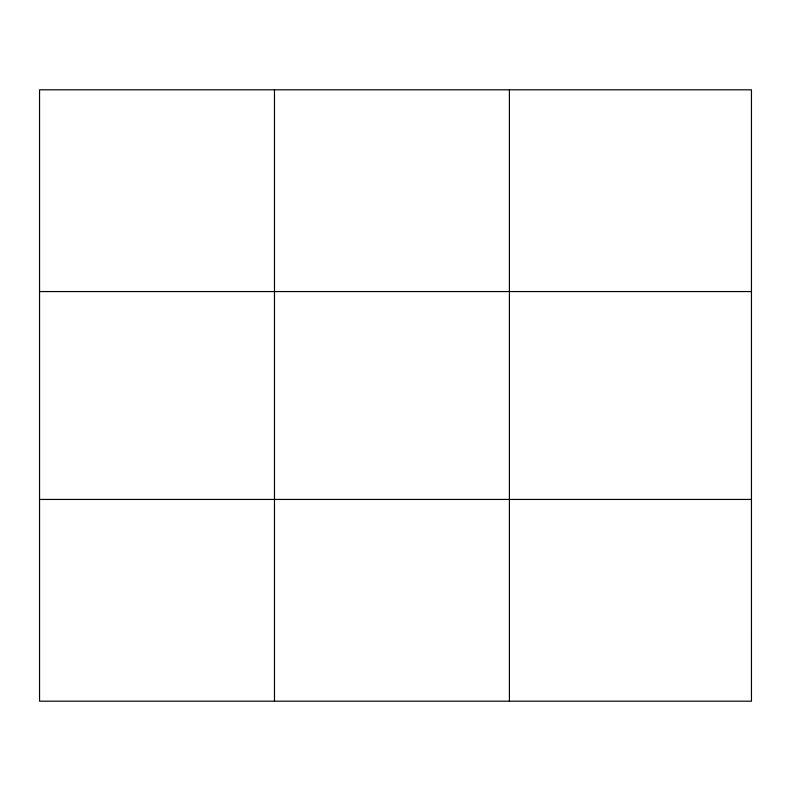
<?xml version="1.0" encoding="UTF-8"?>
<svg xmlns="http://www.w3.org/2000/svg" width="791" height="791" viewBox="0 0 791 791"><rect width="100%" height="100%" fill="white"/><g stroke="black" fill="none" stroke-linecap="round" stroke-linejoin="round"><path stroke-width="1.19" d="M274.477 89.808L274.477 701.192M509.404 89.808L509.404 701.192M39.55 291.563L751.45 291.563M39.55 499.437L751.45 499.437M751.45 633.937L751.45 701.192L39.55 701.192L39.55 89.808L751.45 89.808L751.45 633.937"/></g></svg>
